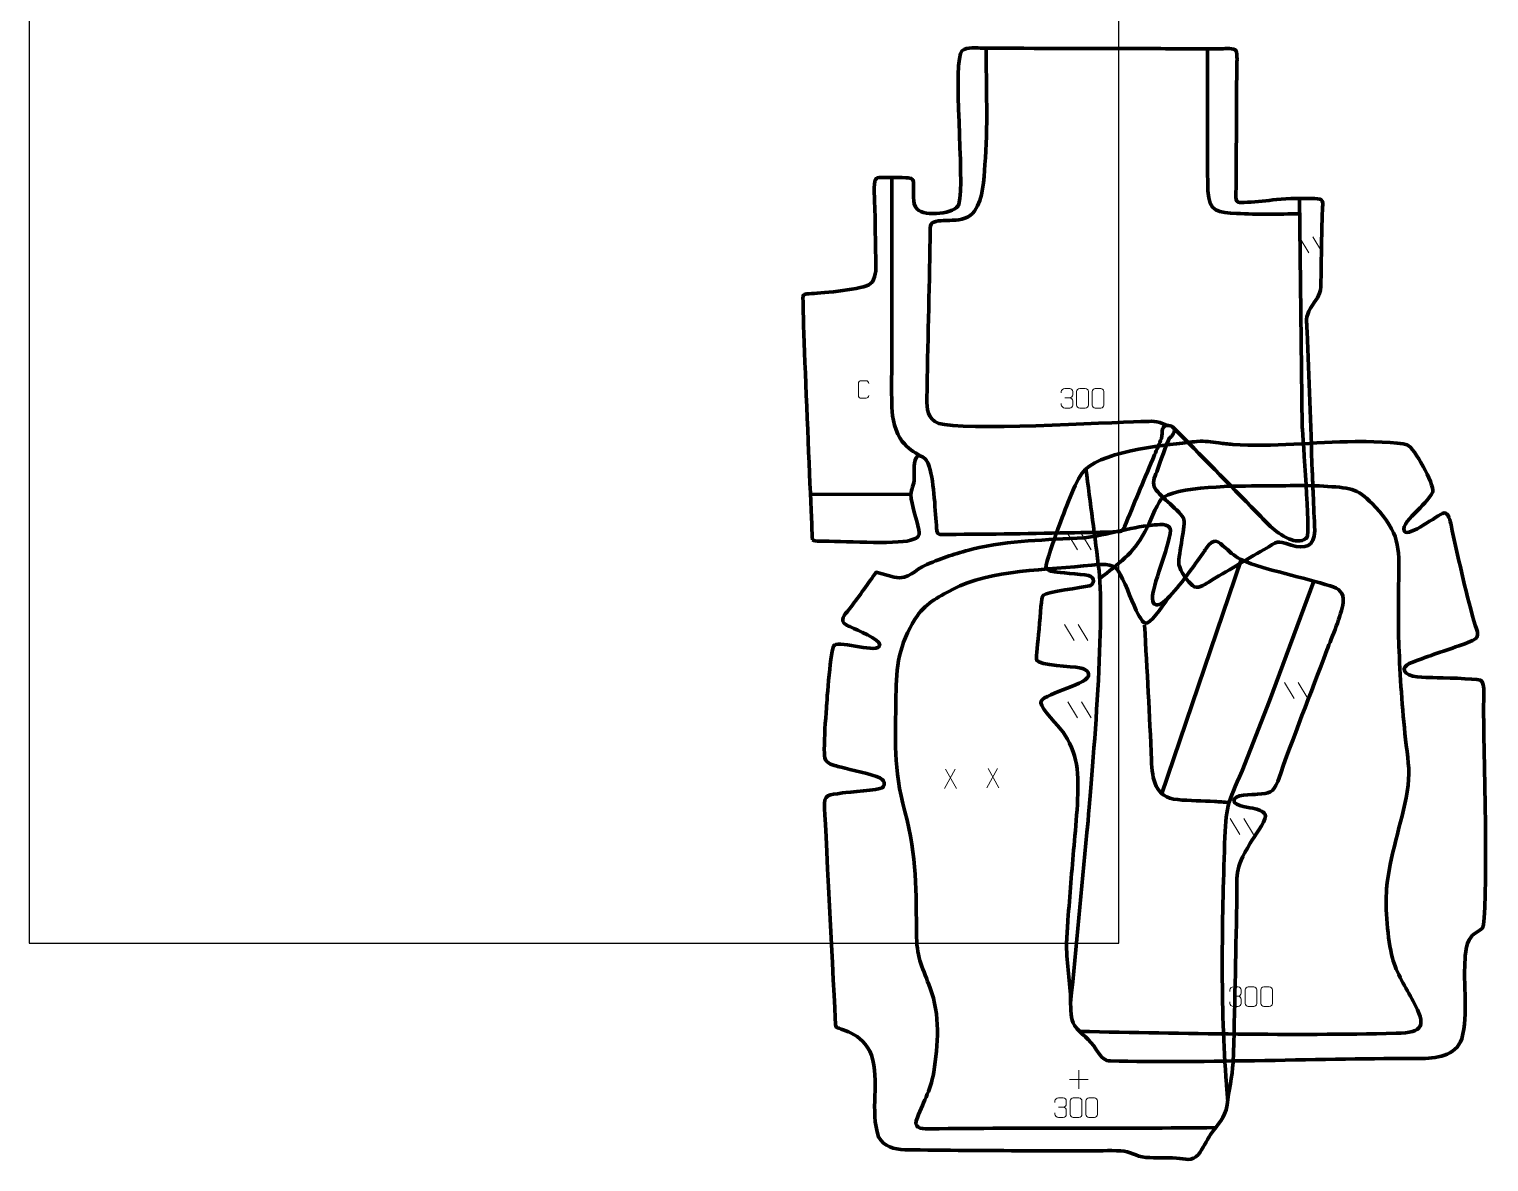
# Model space of a CAD drawing. Header units: millimetres. Extents: x 0 to 1899, y -281 to 2000.
# Drawn here: x 0 to 1875, y -281 to 1175 of the extents above; entities that cross this region are included whole.
import ezdxf

# ---------------------------------------------------------------- set-up
doc = ezdxf.new("R2010")
doc.units = ezdxf.units.MM

msp = doc.modelspace()

# ---------------------------------------------------------------- linework, layer by layer
at = {"layer": '1_layer 1', "color": 250, "lineweight": 9}
for points in [[(1612.5, 335.1), (1612.5, 335.1), (1624.9, 314.6), (1624.9, 314.6)], [(1630.2, 335.1), (1630.2, 335.1), (1642.6, 314.6), (1642.6, 314.6)], [(1189.6, 223.8), (1189.6, 223.8), (1175.9, 199), (1175.9, 199)], [(1177.3, 223.8), (1177.3, 223.8), (1191.1, 198.9), (1191.1, 198.9)], [(1244.1, 224.6), (1244.1, 224.6), (1230.4, 199.7), (1230.4, 199.7)], [(1231.9, 224.6), (1231.9, 224.6), (1245.6, 199.7), (1245.6, 199.7)], [(1542.8, 160.2), (1542.8, 160.2), (1555.2, 139.6), (1555.2, 139.6)], [(1560.6, 160.2), (1560.6, 160.2), (1572.9, 139.6), (1572.9, 139.6)], [(1348.5, -163.1), (1348.5, -163.1), (1348.5, -187), (1348.5, -187)], [(1336.5, -175), (1336.5, -175), (1360.5, -175), (1360.5, -175)], [(1322.3, -210.8), (1322.3, -210.8), (1328.5, -210.8), (1328.5, -210.8)]]:
    msp.add_open_spline(points, degree=3, dxfattribs=at)
for points, knots in [([(1317.6, -204.5), (1317.6, -204.5), (1317.6, -202.7), (1317.6, -202.7), (1317.6, -202.7), (1317.6, -200.9), (1320.3, -198.8), (1322.3, -198.8), (1322.3, -198.8), (1324.4, -198.8), (1326.4, -198.8), (1328.5, -198.8), (1328.5, -198.8), (1330.7, -198.8), (1332.3, -200.7), (1332.3, -202.6), (1332.3, -202.6), (1332.3, -204), (1332.3, -205.5), (1332.3, -206.9), (1332.3, -206.9), (1332.3, -208.6), (1330.7, -210.8), (1328.5, -210.8), (1328.5, -210.8), (1330.7, -210.8), (1332.3, -212.6), (1332.4, -214.6), (1332.4, -214.6), (1332.4, -216.4), (1332.4, -218.2), (1332.4, -220), (1332.4, -220), (1332.4, -222.1), (1330.3, -223.8), (1328.5, -223.8), (1328.5, -223.8), (1326.4, -223.8), (1324.4, -223.8), (1322.3, -223.8), (1322.3, -223.8), (1320.1, -223.8), (1317.6, -221.4), (1317.6, -219.9), (1317.6, -219.9), (1317.6, -219.9), (1317.6, -218), (1317.6, -218)], [0, 0, 0, 0, 0.076923, 0.076923, 0.076923, 0.076923, 0.153846, 0.153846, 0.153846, 0.153846, 0.230769, 0.230769, 0.230769, 0.230769, 0.307692, 0.307692, 0.307692, 0.307692, 0.384615, 0.384615, 0.384615, 0.384615, 0.461538, 0.461538, 0.461538, 0.461538, 0.538462, 0.538462, 0.538462, 0.538462, 0.615385, 0.615385, 0.615385, 0.615385, 0.692308, 0.692308, 0.692308, 0.692308, 0.769231, 0.769231, 0.769231, 0.769231, 0.846154, 0.846154, 0.846154, 0.846154, 1, 1, 1, 1]), ([(1341.4, -198.8), (1343.8, -198.8), (1346.1, -198.8), (1348.5, -198.8), (1348.5, -198.8), (1350.5, -198.8), (1352.5, -200.3), (1352.5, -202.7), (1352.5, -202.7), (1352.5, -208.5), (1352.5, -214.2), (1352.5, -220), (1352.5, -220), (1352.4, -222.3), (1350.7, -223.8), (1348.5, -223.8), (1348.5, -223.8), (1346.1, -223.8), (1343.7, -223.8), (1341.4, -223.8), (1341.4, -223.8), (1339.4, -223.9), (1337.4, -222), (1337.4, -220), (1337.4, -220), (1337.4, -214.2), (1337.4, -208.5), (1337.4, -202.7), (1337.4, -202.7), (1337.4, -200.5), (1339.2, -198.8), (1341.4, -198.8)], [0, 0, 0, 0, 0.111111, 0.111111, 0.111111, 0.111111, 0.222222, 0.222222, 0.222222, 0.222222, 0.333333, 0.333333, 0.333333, 0.333333, 0.444444, 0.444444, 0.444444, 0.444444, 0.555556, 0.555556, 0.555556, 0.555556, 0.666667, 0.666667, 0.666667, 0.666667, 0.777778, 0.777778, 0.777778, 0.777778, 1, 1, 1, 1]), ([(1361.4, -198.8), (1363.8, -198.8), (1366.1, -198.8), (1368.5, -198.8), (1368.5, -198.8), (1370.5, -198.8), (1372.5, -200.3), (1372.5, -202.7), (1372.5, -202.7), (1372.5, -208.5), (1372.5, -214.2), (1372.5, -220), (1372.5, -220), (1372.4, -222.3), (1370.7, -223.8), (1368.5, -223.8), (1368.5, -223.8), (1366.1, -223.8), (1363.7, -223.8), (1361.4, -223.8), (1361.4, -223.8), (1359.4, -223.9), (1357.4, -222), (1357.4, -220), (1357.4, -220), (1357.4, -214.2), (1357.4, -208.5), (1357.4, -202.7), (1357.4, -202.7), (1357.4, -200.5), (1359.2, -198.8), (1361.4, -198.8)], [0, 0, 0, 0, 0.111111, 0.111111, 0.111111, 0.111111, 0.222222, 0.222222, 0.222222, 0.222222, 0.333333, 0.333333, 0.333333, 0.333333, 0.444444, 0.444444, 0.444444, 0.444444, 0.555556, 0.555556, 0.555556, 0.555556, 0.666667, 0.666667, 0.666667, 0.666667, 0.777778, 0.777778, 0.777778, 0.777778, 1, 1, 1, 1])]:
    msp.add_open_spline(points, degree=3, knots=knots, dxfattribs=at)
at = {"layer": '1_layer 2', "color": 142, "lineweight": 158}
for points, knots in [([(1524.4, -236.9), (1402.1, -238.4), (1279.9, -237), (1157.8, -238.5), (1157.8, -238.5), (1150.1, -238.6), (1136.8, -239.6), (1139.5, -228.3), (1139.5, -228.3), (1147.5, -205.2), (1157.9, -190.9), (1162.1, -165.6), (1162.1, -165.6), (1167.8, -130.4), (1170.3, -91.7), (1157.6, -57.7), (1157.6, -57.7), (1148.5, -33.2), (1140.4, -19.7), (1140, 7.7), (1140, 7.7), (1139.2, 67.1), (1140.7, 110.4), (1125, 169.1), (1125, 169.1), (1109.6, 226), (1113.1, 260.5), (1113.5, 317.9), (1113.5, 317.9), (1113.8, 355.5), (1117.5, 384.1), (1138.2, 416.7), (1138.2, 416.7), (1150.7, 436.5), (1166.2, 443.9), (1186.2, 454.6), (1186.2, 454.6), (1234.8, 480.6), (1308.7, 479.5), (1365.3, 485.9), (1365.3, 485.9), (1374.8, 486.9), (1392.2, 488.9), (1398.2, 479.7), (1398.2, 479.7), (1407.2, 465.9), (1414.8, 443.4), (1422.3, 427.8), (1422.3, 427.8), (1424.1, 424), (1430.8, 408.6), (1436.6, 411.6), (1436.6, 411.6), (1443.8, 415.3), (1459.7, 438.2), (1464.8, 445.9)], [0, 0, 0, 0, 0.066667, 0.066667, 0.066667, 0.066667, 0.133333, 0.133333, 0.133333, 0.133333, 0.2, 0.2, 0.2, 0.2, 0.266667, 0.266667, 0.266667, 0.266667, 0.333333, 0.333333, 0.333333, 0.333333, 0.4, 0.4, 0.4, 0.4, 0.466667, 0.466667, 0.466667, 0.466667, 0.533333, 0.533333, 0.533333, 0.533333, 0.6, 0.6, 0.6, 0.6, 0.666667, 0.666667, 0.666667, 0.666667, 0.733333, 0.733333, 0.733333, 0.733333, 0.8, 0.8, 0.8, 0.8, 0.866667, 0.866667, 0.866667, 0.866667, 1, 1, 1, 1]), ([(1650.4, 465.3), (1650.4, 465.3), (1593.5, 311.4), (1593.5, 311.4), (1593.5, 311.4), (1593.5, 311.4), (1558.1, 221.4), (1558.1, 221.4), (1558.1, 221.4), (1539.6, 179.5), (1537.2, 174.9), (1535.7, 127.9), (1535.7, 127.9), (1532.4, 26.9), (1530.3, -80.5), (1538.1, -181.2), (1538.1, -181.2), (1538.7, -188.1), (1539.2, -195.1), (1539.7, -202)], [0, 0, 0, 0, 0.166667, 0.166667, 0.166667, 0.166667, 0.333333, 0.333333, 0.333333, 0.333333, 0.5, 0.5, 0.5, 0.5, 0.666667, 0.666667, 0.666667, 0.666667, 1, 1, 1, 1]), ([(1432.9, 408.8), (1436.1, 350.9), (1439.4, 293.3), (1441.8, 235.3), (1441.8, 235.3), (1442.9, 210.5), (1445.8, 187.3), (1475.5, 184.5), (1475.5, 184.5), (1490.8, 183), (1507.2, 183.3), (1522.9, 182.1), (1522.9, 182.1), (1528.9, 181.7), (1534.9, 181.3), (1540.9, 180.9)], [0, 0, 0, 0, 0.2, 0.2, 0.2, 0.2, 0.4, 0.4, 0.4, 0.4, 0.6, 0.6, 0.6, 0.6, 1, 1, 1, 1])]:
    msp.add_open_spline(points, degree=3, knots=knots, dxfattribs=at)
msp.add_open_spline([(1454.6, 191.1), (1454.6, 191.1), (1557.1, 492.9), (1557.1, 492.9)], degree=3, dxfattribs=at)
at = {"layer": '1_layer 3', "color": 242, "lineweight": 158}
msp.add_open_spline([(1053.8, 429.8), (1064.8, 443.6), (1075.9, 459.9), (1086.3, 474.4), (1086.3, 474.4), (1086.3, 474.4), (1088, 476.8), (1088, 476.8), (1088, 476.8), (1088, 476.8), (1111.3, 470.3), (1111.3, 470.3), (1111.3, 470.3), (1131.7, 466.7), (1135.8, 479.6), (1153.2, 486.8), (1153.2, 486.8), (1174.1, 495.4), (1189.4, 500.7), (1211.4, 506.3), (1211.4, 506.3), (1260.8, 518.1), (1305.6, 518), (1355.6, 521.1), (1355.6, 521.1), (1385.3, 524.5), (1412.8, 534.4), (1442.8, 537.2), (1442.8, 537.2), (1449.8, 537.8), (1465, 540.6), (1466.3, 530.8), (1466.3, 530.8), (1463.9, 507.6), (1442.2, 457.7), (1443.1, 442.8), (1443.1, 442.8), (1443.6, 432.8), (1450.1, 433.3), (1456.6, 438.2), (1456.6, 438.2), (1471, 449.1), (1492.2, 478.8), (1503.1, 494.4), (1503.1, 494.4), (1506, 498.5), (1508.9, 502.7), (1511.8, 506.9), (1511.8, 506.9), (1522.9, 522.5), (1527.1, 516.7), (1537.2, 507.6), (1537.2, 507.6), (1543.9, 501.6), (1550.6, 495.7), (1558.6, 492.2), (1558.6, 492.2), (1586.1, 480.2), (1639.7, 469.3), (1671.3, 459.3), (1671.3, 459.3), (1682.7, 455.7), (1689.1, 450.9), (1688.1, 437.9), (1688.1, 437.9), (1685.8, 421.1), (1673.6, 393.5), (1667.2, 376.5), (1667.2, 376.5), (1646.2, 320.4), (1623.7, 264.7), (1604.1, 208), (1604.1, 208), (1597.6, 192.5), (1593.6, 193.1), (1577.8, 191.4), (1577.8, 191.4), (1572.3, 190.8), (1546, 191.7), (1547.7, 182.7), (1547.7, 182.7), (1549, 175.9), (1568.8, 174.4), (1575, 172.8), (1575, 172.8), (1580.5, 171.3), (1587.3, 169.5), (1588.4, 163.1), (1588.4, 163.1), (1587.6, 156.1), (1573.2, 135.9), (1568.7, 128.7), (1568.7, 128.7), (1547, 93), (1552.5, 89.9), (1551.5, 50.2), (1551.5, 50.2), (1549.7, -17.6), (1549.2, -85.7), (1546.6, -153.3), (1546.6, -153.3), (1545.6, -171.6), (1541.2, -189.6), (1538.9, -207.8), (1538.9, -207.8), (1536.1, -225.8), (1527.6, -231.5), (1517.8, -245.7), (1517.8, -245.7), (1512.6, -253.7), (1507.5, -264.3), (1502.2, -271.5), (1502.2, -271.5), (1493.1, -280.9), (1485.9, -277.1), (1473.9, -276.2), (1473.9, -276.2), (1460.8, -275.2), (1447.6, -276.1), (1434.7, -275.3), (1434.7, -275.3), (1421.4, -274.1), (1414.4, -267), (1402.2, -266.7), (1402.2, -266.7), (1387.5, -266.3), (1371.8, -266.8), (1357, -266.8), (1357, -266.8), (1331.9, -266.8), (1306.7, -266.8), (1281.6, -266.8), (1281.6, -266.8), (1229.4, -266.2), (1177.1, -266.4), (1124.9, -265.3), (1124.9, -265.3), (1111, -265), (1098.6, -261.7), (1091.1, -248.9), (1091.1, -248.9), (1079.8, -215), (1092.9, -177), (1082.2, -144), (1082.2, -144), (1071.2, -113.5), (1038.9, -111.2), (1036.3, -107), (1036.3, -107), (1035.5, -105.7), (1023.5, 144.9), (1021.8, 172.7), (1021.8, 172.7), (1020.6, 193.3), (1026.8, 190), (1044.8, 193.1), (1044.8, 193.1), (1052.8, 194.1), (1091.9, 197.1), (1095.7, 199.8), (1095.7, 199.8), (1101.4, 203.9), (1097.7, 210.2), (1093, 212.4), (1093, 212.4), (1083.4, 216.9), (1054.7, 223.1), (1043.1, 226.1), (1043.1, 226.1), (1040.2, 226.8), (1037.4, 227.5), (1034.5, 228.4), (1034.5, 228.4), (1034.5, 228.4), (1033.4, 228.8), (1033.4, 228.8), (1033.4, 228.8), (1021.8, 232.6), (1021.7, 236.5), (1021.5, 248.8), (1021.5, 248.8), (1021.4, 265.7), (1023, 285.5), (1024.2, 302.5), (1024.2, 302.5), (1024.8, 311.8), (1029.5, 378.9), (1034.4, 383.2), (1034.4, 383.2), (1042.7, 388.7), (1091.9, 371.4), (1092.7, 383.1), (1092.7, 383.1), (1093.3, 391.2), (1062.7, 402.7), (1055.9, 406), (1055.9, 406), (1053.6, 407.1), (1051.5, 408.2), (1049.3, 409.4), (1049.3, 409.4), (1040.1, 414.6), (1048.2, 422.9), (1052.5, 428.1), (1052.5, 428.1), (1052.5, 428.1), (1053.8, 429.8), (1053.8, 429.8)], degree=3, knots=[0, 0, 0, 0, 0.018868, 0.018868, 0.018868, 0.018868, 0.037736, 0.037736, 0.037736, 0.037736, 0.056604, 0.056604, 0.056604, 0.056604, 0.075472, 0.075472, 0.075472, 0.075472, 0.09434, 0.09434, 0.09434, 0.09434, 0.113208, 0.113208, 0.113208, 0.113208, 0.132075, 0.132075, 0.132075, 0.132075, 0.150943, 0.150943, 0.150943, 0.150943, 0.169811, 0.169811, 0.169811, 0.169811, 0.188679, 0.188679, 0.188679, 0.188679, 0.207547, 0.207547, 0.207547, 0.207547, 0.226415, 0.226415, 0.226415, 0.226415, 0.245283, 0.245283, 0.245283, 0.245283, 0.264151, 0.264151, 0.264151, 0.264151, 0.283019, 0.283019, 0.283019, 0.283019, 0.301887, 0.301887, 0.301887, 0.301887, 0.320755, 0.320755, 0.320755, 0.320755, 0.339623, 0.339623, 0.339623, 0.339623, 0.358491, 0.358491, 0.358491, 0.358491, 0.377358, 0.377358, 0.377358, 0.377358, 0.396226, 0.396226, 0.396226, 0.396226, 0.415094, 0.415094, 0.415094, 0.415094, 0.433962, 0.433962, 0.433962, 0.433962, 0.45283, 0.45283, 0.45283, 0.45283, 0.471698, 0.471698, 0.471698, 0.471698, 0.490566, 0.490566, 0.490566, 0.490566, 0.509434, 0.509434, 0.509434, 0.509434, 0.528302, 0.528302, 0.528302, 0.528302, 0.54717, 0.54717, 0.54717, 0.54717, 0.566038, 0.566038, 0.566038, 0.566038, 0.584906, 0.584906, 0.584906, 0.584906, 0.603774, 0.603774, 0.603774, 0.603774, 0.622642, 0.622642, 0.622642, 0.622642, 0.641509, 0.641509, 0.641509, 0.641509, 0.660377, 0.660377, 0.660377, 0.660377, 0.679245, 0.679245, 0.679245, 0.679245, 0.698113, 0.698113, 0.698113, 0.698113, 0.716981, 0.716981, 0.716981, 0.716981, 0.735849, 0.735849, 0.735849, 0.735849, 0.754717, 0.754717, 0.754717, 0.754717, 0.773585, 0.773585, 0.773585, 0.773585, 0.792453, 0.792453, 0.792453, 0.792453, 0.811321, 0.811321, 0.811321, 0.811321, 0.830189, 0.830189, 0.830189, 0.830189, 0.849057, 0.849057, 0.849057, 0.849057, 0.867925, 0.867925, 0.867925, 0.867925, 0.886792, 0.886792, 0.886792, 0.886792, 0.90566, 0.90566, 0.90566, 0.90566, 0.924528, 0.924528, 0.924528, 0.924528, 0.943396, 0.943396, 0.943396, 0.943396, 0.962264, 0.962264, 0.962264, 0.962264, 1, 1, 1, 1], dxfattribs=at)
at = {"layer": '2_layer 1', "color": 250, "lineweight": 9}
for points in [[(1334.2, 526), (1334.2, 526), (1346.6, 505.4), (1346.6, 505.4)], [(1351.9, 526), (1351.9, 526), (1364.3, 505.4), (1364.3, 505.4)], [(1330, 409.5), (1330, 409.5), (1342.3, 389), (1342.3, 389)], [(1347.7, 409.5), (1347.7, 409.5), (1360.1, 389), (1360.1, 389)], [(1334.2, 310.1), (1334.2, 310.1), (1346.6, 289.5), (1346.6, 289.5)], [(1351.9, 310.1), (1351.9, 310.1), (1364.3, 289.5), (1364.3, 289.5)], [(1547.1, -68.2), (1547.1, -68.2), (1553.3, -68.2), (1553.3, -68.2)]]:
    msp.add_open_spline(points, degree=3, dxfattribs=at)
for points, knots in [([(1542.3, -61.9), (1542.3, -61.9), (1542.3, -60.1), (1542.3, -60.1), (1542.3, -60.1), (1542.3, -58.3), (1545, -56.2), (1547.1, -56.2), (1547.1, -56.2), (1549.1, -56.2), (1551.2, -56.2), (1553.2, -56.2), (1553.2, -56.2), (1555.4, -56.2), (1557, -58.1), (1557.1, -60), (1557.1, -60), (1557.1, -61.4), (1557.1, -62.9), (1557.1, -64.3), (1557.1, -64.3), (1557, -65.9), (1555.4, -68.2), (1553.2, -68.2), (1553.2, -68.2), (1555.4, -68.2), (1557, -70), (1557.1, -72), (1557.1, -72), (1557.1, -73.8), (1557.1, -75.6), (1557.1, -77.4), (1557.1, -77.4), (1557.1, -79.5), (1555.1, -81.2), (1553.2, -81.2), (1553.2, -81.2), (1551.2, -81.2), (1549.1, -81.2), (1547, -81.2), (1547, -81.2), (1544.9, -81.2), (1542.3, -78.8), (1542.3, -77.3), (1542.3, -77.3), (1542.3, -77.3), (1542.3, -75.4), (1542.3, -75.4)], [0, 0, 0, 0, 0.076923, 0.076923, 0.076923, 0.076923, 0.153846, 0.153846, 0.153846, 0.153846, 0.230769, 0.230769, 0.230769, 0.230769, 0.307692, 0.307692, 0.307692, 0.307692, 0.384615, 0.384615, 0.384615, 0.384615, 0.461538, 0.461538, 0.461538, 0.461538, 0.538462, 0.538462, 0.538462, 0.538462, 0.615385, 0.615385, 0.615385, 0.615385, 0.692308, 0.692308, 0.692308, 0.692308, 0.769231, 0.769231, 0.769231, 0.769231, 0.846154, 0.846154, 0.846154, 0.846154, 1, 1, 1, 1]), ([(1566.1, -56.2), (1568.5, -56.2), (1570.9, -56.2), (1573.2, -56.2), (1573.2, -56.2), (1575.2, -56.2), (1577.2, -57.7), (1577.3, -60.1), (1577.3, -60.1), (1577.3, -65.9), (1577.3, -71.6), (1577.3, -77.4), (1577.3, -77.4), (1577.1, -79.7), (1575.4, -81.2), (1573.2, -81.2), (1573.2, -81.2), (1570.9, -81.2), (1568.5, -81.2), (1566.1, -81.2), (1566.1, -81.2), (1564.2, -81.3), (1562.1, -79.4), (1562.2, -77.4), (1562.2, -77.4), (1562.2, -71.6), (1562.2, -65.9), (1562.2, -60.1), (1562.2, -60.1), (1562.2, -57.9), (1563.9, -56.2), (1566.1, -56.2)], [0, 0, 0, 0, 0.111111, 0.111111, 0.111111, 0.111111, 0.222222, 0.222222, 0.222222, 0.222222, 0.333333, 0.333333, 0.333333, 0.333333, 0.444444, 0.444444, 0.444444, 0.444444, 0.555556, 0.555556, 0.555556, 0.555556, 0.666667, 0.666667, 0.666667, 0.666667, 0.777778, 0.777778, 0.777778, 0.777778, 1, 1, 1, 1]), ([(1586.1, -56.2), (1588.5, -56.2), (1590.9, -56.2), (1593.2, -56.2), (1593.2, -56.2), (1595.2, -56.2), (1597.2, -57.7), (1597.3, -60.1), (1597.3, -60.1), (1597.3, -65.9), (1597.3, -71.6), (1597.3, -77.4), (1597.3, -77.4), (1597.1, -79.7), (1595.4, -81.2), (1593.2, -81.2), (1593.2, -81.2), (1590.9, -81.2), (1588.5, -81.2), (1586.1, -81.2), (1586.1, -81.2), (1584.2, -81.3), (1582.1, -79.4), (1582.2, -77.4), (1582.2, -77.4), (1582.2, -71.6), (1582.2, -65.9), (1582.2, -60.1), (1582.2, -60.1), (1582.2, -57.9), (1583.9, -56.2), (1586.1, -56.2)], [0, 0, 0, 0, 0.111111, 0.111111, 0.111111, 0.111111, 0.222222, 0.222222, 0.222222, 0.222222, 0.333333, 0.333333, 0.333333, 0.333333, 0.444444, 0.444444, 0.444444, 0.444444, 0.555556, 0.555556, 0.555556, 0.555556, 0.666667, 0.666667, 0.666667, 0.666667, 0.777778, 0.777778, 0.777778, 0.777778, 1, 1, 1, 1])]:
    msp.add_open_spline(points, degree=3, knots=knots, dxfattribs=at)
at = {"layer": '2_layer 2', "color": 142, "lineweight": 158}
for points, knots in [([(1357.5, 609.6), (1363.1, 566), (1369.2, 522.1), (1374.4, 478.5), (1374.4, 478.5), (1382.3, 412.5), (1365.6, 215.1), (1358.9, 142.2), (1358.9, 142.2), (1352.2, 69.1), (1345, -4), (1337.9, -77.1)], [0, 0, 0, 0, 0.25, 0.25, 0.25, 0.25, 0.5, 0.5, 0.5, 0.5, 1, 1, 1, 1]), ([(1349.7, -113.4), (1484.4, -115.9), (1621.4, -119.1), (1756.1, -115.7), (1756.1, -115.7), (1791.6, -114.8), (1795.3, -106.3), (1778, -74.6), (1778, -74.6), (1768.7, -57.5), (1756, -37.8), (1751.3, -19), (1751.3, -19), (1745.1, 5.3), (1741.8, 44.9), (1743.9, 70), (1743.9, 70), (1747.5, 112), (1763.2, 153.2), (1770.3, 194.7), (1770.3, 194.7), (1774.3, 217.7), (1771.8, 231.8), (1769.1, 254.5), (1769.1, 254.5), (1764.5, 293.7), (1761.5, 335.9), (1759.9, 375.4), (1759.9, 375.4), (1758.6, 406.5), (1758.8, 435.9), (1759.4, 467), (1759.4, 467), (1760.3, 510.2), (1760.1, 527.1), (1729.6, 560.4), (1729.6, 560.4), (1708.1, 583.9), (1699.2, 585), (1668.1, 587.1), (1668.1, 587.1), (1640.3, 588.9), (1610.2, 587.7), (1582.1, 587.7), (1582.1, 587.7), (1558.3, 587.6), (1468.8, 587.9), (1454.4, 570.5), (1454.4, 570.5), (1447.1, 561.7), (1439.8, 540.1), (1433.4, 528.5), (1433.4, 528.5), (1417.9, 500.2), (1399.7, 488.1), (1375.4, 468.5)], [0, 0, 0, 0, 0.066667, 0.066667, 0.066667, 0.066667, 0.133333, 0.133333, 0.133333, 0.133333, 0.2, 0.2, 0.2, 0.2, 0.266667, 0.266667, 0.266667, 0.266667, 0.333333, 0.333333, 0.333333, 0.333333, 0.4, 0.4, 0.4, 0.4, 0.466667, 0.466667, 0.466667, 0.466667, 0.533333, 0.533333, 0.533333, 0.533333, 0.6, 0.6, 0.6, 0.6, 0.666667, 0.666667, 0.666667, 0.666667, 0.733333, 0.733333, 0.733333, 0.733333, 0.8, 0.8, 0.8, 0.8, 0.866667, 0.866667, 0.866667, 0.866667, 1, 1, 1, 1])]:
    msp.add_open_spline(points, degree=3, knots=knots, dxfattribs=at)
at = {"layer": '2_layer 3', "color": 242, "lineweight": 158}
msp.add_open_spline([(1528.5, 642.9), (1517.7, 644.3), (1511.3, 645.7), (1500.2, 644.8), (1500.2, 644.8), (1496.2, 644.4), (1492.2, 644), (1488.2, 643.5), (1488.2, 643.5), (1456.2, 640.1), (1370.5, 631.1), (1352.3, 603.7), (1352.3, 603.7), (1341.5, 587.6), (1328, 549.1), (1320.6, 529.5), (1320.6, 529.5), (1317.5, 521.3), (1305.9, 488.9), (1306, 482.1), (1306, 482.1), (1308.2, 478.2), (1316.7, 477.5), (1320.8, 476.8), (1320.8, 476.8), (1328.6, 475.5), (1359.3, 474.4), (1363.8, 471.3), (1363.8, 471.3), (1370.9, 466.3), (1365.8, 460.2), (1362.2, 459.3), (1362.2, 459.3), (1351.7, 456.8), (1308.2, 451.8), (1303, 447.4), (1303, 447.4), (1300.1, 445), (1299.1, 424), (1297.4, 403.5), (1297.4, 403.5), (1295.9, 385.9), (1293.4, 368.7), (1294.2, 364.1), (1294.2, 364.1), (1294.2, 364.1), (1294.3, 363.7), (1294.3, 363.7), (1294.3, 363.7), (1297.5, 357.2), (1340.3, 355.4), (1349.2, 354.1), (1349.2, 354.1), (1354, 353.3), (1362.1, 350), (1361, 343.3), (1361, 343.3), (1355.4, 330.3), (1298.9, 320.3), (1299.6, 308.9), (1299.6, 308.9), (1300.1, 301.4), (1322.6, 278.9), (1328.3, 271.3), (1328.3, 271.3), (1335.7, 260.3), (1343.3, 243.5), (1345.4, 230.3), (1345.4, 230.3), (1350, 199), (1345, 157.6), (1342.3, 125.8), (1342.3, 125.8), (1339.6, 93.8), (1336.8, 61.8), (1334.5, 29.7), (1334.5, 29.7), (1333.8, 20.3), (1333.2, 10.9), (1332.8, 1.4), (1332.8, 1.4), (1332, -21.7), (1337.2, -46.6), (1337.7, -70.4), (1337.7, -70.4), (1338, -79.1), (1337.9, -94.3), (1341, -102.2), (1341, -102.2), (1341, -102.2), (1342.7, -105.8), (1342.7, -105.8), (1342.7, -105.8), (1353, -118.5), (1361.4, -121.2), (1371.2, -137.3), (1371.2, -137.3), (1377.9, -148.1), (1382.4, -151.1), (1389.1, -151.3), (1389.1, -151.3), (1506.1, -154.1), (1668.6, -148), (1786.2, -148.1), (1786.2, -148.1), (1806.4, -148.2), (1833, -145.2), (1840.3, -122.7), (1840.3, -122.7), (1845, -106.5), (1845.1, -89), (1844.8, -72.2), (1844.8, -72.2), (1844.5, -54.5), (1842.1, -15.9), (1848, -0.3), (1848, -0.3), (1853.3, 13.5), (1857.9, 11.3), (1866.9, 19.5), (1866.9, 19.5), (1875.2, 27.1), (1868.3, 272.5), (1868.4, 303.5), (1868.4, 303.5), (1868.4, 310.2), (1871.2, 334.9), (1864.5, 337.9), (1864.5, 337.9), (1856.1, 340.3), (1814.4, 341.1), (1803.4, 341.4), (1803.4, 341.4), (1794.5, 341.7), (1770.6, 340.4), (1766.7, 350.2), (1766.7, 350.2), (1763.6, 357.8), (1779.8, 362.2), (1785.2, 364.2), (1785.2, 364.2), (1806.1, 372.1), (1827.4, 378.6), (1848.3, 386.3), (1848.3, 386.3), (1866.7, 393.3), (1860.7, 398), (1856, 414.5), (1856, 414.5), (1844.8, 453.8), (1835.5, 497.6), (1826.6, 537.5), (1826.6, 537.5), (1825.6, 541.8), (1823.7, 553.9), (1817.6, 552.9), (1817.6, 552.9), (1808.9, 550.1), (1772.2, 521.8), (1767, 529.1), (1767, 529.1), (1761.8, 536.2), (1776.4, 548.7), (1781.1, 553.5), (1781.1, 553.5), (1788.5, 561.1), (1798.2, 570.7), (1803.3, 579.9), (1803.3, 579.9), (1804.7, 590.4), (1779.6, 636.8), (1770.2, 640.6), (1770.2, 640.6), (1761.1, 644.3), (1715.6, 644.9), (1703.3, 644.7), (1703.3, 644.7), (1651.8, 644.1), (1597.1, 637.6), (1546.1, 641.1), (1546.1, 641.1), (1540.2, 641.5), (1534.4, 642.1), (1528.5, 642.9)], degree=3, knots=[0, 0, 0, 0, 0.021277, 0.021277, 0.021277, 0.021277, 0.042553, 0.042553, 0.042553, 0.042553, 0.06383, 0.06383, 0.06383, 0.06383, 0.085106, 0.085106, 0.085106, 0.085106, 0.106383, 0.106383, 0.106383, 0.106383, 0.12766, 0.12766, 0.12766, 0.12766, 0.148936, 0.148936, 0.148936, 0.148936, 0.170213, 0.170213, 0.170213, 0.170213, 0.191489, 0.191489, 0.191489, 0.191489, 0.212766, 0.212766, 0.212766, 0.212766, 0.234043, 0.234043, 0.234043, 0.234043, 0.255319, 0.255319, 0.255319, 0.255319, 0.276596, 0.276596, 0.276596, 0.276596, 0.297872, 0.297872, 0.297872, 0.297872, 0.319149, 0.319149, 0.319149, 0.319149, 0.340426, 0.340426, 0.340426, 0.340426, 0.361702, 0.361702, 0.361702, 0.361702, 0.382979, 0.382979, 0.382979, 0.382979, 0.404255, 0.404255, 0.404255, 0.404255, 0.425532, 0.425532, 0.425532, 0.425532, 0.446809, 0.446809, 0.446809, 0.446809, 0.468085, 0.468085, 0.468085, 0.468085, 0.489362, 0.489362, 0.489362, 0.489362, 0.510638, 0.510638, 0.510638, 0.510638, 0.531915, 0.531915, 0.531915, 0.531915, 0.553191, 0.553191, 0.553191, 0.553191, 0.574468, 0.574468, 0.574468, 0.574468, 0.595745, 0.595745, 0.595745, 0.595745, 0.617021, 0.617021, 0.617021, 0.617021, 0.638298, 0.638298, 0.638298, 0.638298, 0.659574, 0.659574, 0.659574, 0.659574, 0.680851, 0.680851, 0.680851, 0.680851, 0.702128, 0.702128, 0.702128, 0.702128, 0.723404, 0.723404, 0.723404, 0.723404, 0.744681, 0.744681, 0.744681, 0.744681, 0.765957, 0.765957, 0.765957, 0.765957, 0.787234, 0.787234, 0.787234, 0.787234, 0.808511, 0.808511, 0.808511, 0.808511, 0.829787, 0.829787, 0.829787, 0.829787, 0.851064, 0.851064, 0.851064, 0.851064, 0.87234, 0.87234, 0.87234, 0.87234, 0.893617, 0.893617, 0.893617, 0.893617, 0.914894, 0.914894, 0.914894, 0.914894, 0.93617, 0.93617, 0.93617, 0.93617, 0.957447, 0.957447, 0.957447, 0.957447, 1, 1, 1, 1], dxfattribs=at)
at = {"layer": '4_layer 1', "color": 250, "lineweight": 9}
for points in [[(1631.6, 907.7), (1631.6, 907.7), (1644, 887.2), (1644, 887.2)], [(1649.3, 907.7), (1649.3, 907.7), (1661.7, 887.2), (1661.7, 887.2)], [(1330.5, 700.8), (1330.5, 700.8), (1336.7, 700.8), (1336.7, 700.8)]]:
    msp.add_open_spline(points, degree=3, dxfattribs=at)
for points, knots in [([(1078.6, 703.9), (1078.5, 701.8), (1077, 700.5), (1075.1, 700.4), (1075.1, 700.4), (1073, 700.4), (1070.9, 700.4), (1068.8, 700.4), (1068.8, 700.4), (1067.1, 700.3), (1065.3, 702), (1065.3, 703.8), (1065.3, 703.8), (1065.3, 709), (1065.3, 714.2), (1065.3, 719.3), (1065.3, 719.3), (1065.3, 721.3), (1066.9, 722.8), (1068.8, 722.8), (1068.8, 722.8), (1070.9, 722.8), (1073, 722.8), (1075.1, 722.8), (1075.1, 722.8), (1076.8, 722.8), (1078.6, 721.5), (1078.6, 719.3)], [0, 0, 0, 0, 0.125, 0.125, 0.125, 0.125, 0.25, 0.25, 0.25, 0.25, 0.375, 0.375, 0.375, 0.375, 0.5, 0.5, 0.5, 0.5, 0.625, 0.625, 0.625, 0.625, 0.75, 0.75, 0.75, 0.75, 1, 1, 1, 1]), ([(1325.8, 707.1), (1325.8, 707.1), (1325.8, 708.9), (1325.8, 708.9), (1325.8, 708.9), (1325.8, 710.7), (1328.5, 712.8), (1330.5, 712.8), (1330.5, 712.8), (1332.6, 712.8), (1334.7, 712.8), (1336.7, 712.8), (1336.7, 712.8), (1338.9, 712.8), (1340.5, 710.9), (1340.6, 709), (1340.6, 709), (1340.6, 707.6), (1340.6, 706.2), (1340.6, 704.7), (1340.6, 704.7), (1340.5, 703.1), (1338.9, 700.8), (1336.7, 700.9), (1336.7, 700.9), (1338.9, 700.8), (1340.5, 699), (1340.6, 697), (1340.6, 697), (1340.6, 695.2), (1340.6, 693.4), (1340.6, 691.6), (1340.6, 691.6), (1340.6, 689.6), (1338.5, 687.8), (1336.7, 687.8), (1336.7, 687.8), (1334.6, 687.8), (1332.6, 687.8), (1330.5, 687.8), (1330.5, 687.8), (1328.3, 687.8), (1325.8, 690.2), (1325.8, 691.7), (1325.8, 691.7), (1325.8, 691.7), (1325.8, 693.6), (1325.8, 693.6)], [0, 0, 0, 0, 0.076923, 0.076923, 0.076923, 0.076923, 0.153846, 0.153846, 0.153846, 0.153846, 0.230769, 0.230769, 0.230769, 0.230769, 0.307692, 0.307692, 0.307692, 0.307692, 0.384615, 0.384615, 0.384615, 0.384615, 0.461538, 0.461538, 0.461538, 0.461538, 0.538462, 0.538462, 0.538462, 0.538462, 0.615385, 0.615385, 0.615385, 0.615385, 0.692308, 0.692308, 0.692308, 0.692308, 0.769231, 0.769231, 0.769231, 0.769231, 0.846154, 0.846154, 0.846154, 0.846154, 1, 1, 1, 1]), ([(1349.6, 712.8), (1352, 712.8), (1354.3, 712.8), (1356.7, 712.8), (1356.7, 712.8), (1358.7, 712.8), (1360.7, 711.3), (1360.7, 708.9), (1360.7, 708.9), (1360.7, 703.1), (1360.7, 697.4), (1360.7, 691.6), (1360.7, 691.6), (1360.6, 689.3), (1358.9, 687.8), (1356.7, 687.8), (1356.7, 687.8), (1354.3, 687.8), (1352, 687.8), (1349.6, 687.8), (1349.6, 687.8), (1347.6, 687.7), (1345.6, 689.6), (1345.6, 691.6), (1345.6, 691.6), (1345.6, 697.4), (1345.6, 703.2), (1345.6, 708.9), (1345.6, 708.9), (1345.6, 711.1), (1347.4, 712.8), (1349.6, 712.8)], [0, 0, 0, 0, 0.111111, 0.111111, 0.111111, 0.111111, 0.222222, 0.222222, 0.222222, 0.222222, 0.333333, 0.333333, 0.333333, 0.333333, 0.444444, 0.444444, 0.444444, 0.444444, 0.555556, 0.555556, 0.555556, 0.555556, 0.666667, 0.666667, 0.666667, 0.666667, 0.777778, 0.777778, 0.777778, 0.777778, 1, 1, 1, 1]), ([(1369.6, 712.8), (1372, 712.8), (1374.3, 712.8), (1376.7, 712.8), (1376.7, 712.8), (1378.7, 712.8), (1380.7, 711.3), (1380.7, 708.9), (1380.7, 708.9), (1380.7, 703.1), (1380.7, 697.4), (1380.7, 691.6), (1380.7, 691.6), (1380.6, 689.3), (1378.9, 687.8), (1376.7, 687.8), (1376.7, 687.8), (1374.3, 687.8), (1372, 687.8), (1369.6, 687.8), (1369.6, 687.8), (1367.6, 687.7), (1365.6, 689.6), (1365.6, 691.6), (1365.6, 691.6), (1365.6, 697.4), (1365.6, 703.2), (1365.6, 708.9), (1365.6, 708.9), (1365.6, 711.1), (1367.4, 712.8), (1369.6, 712.8)], [0, 0, 0, 0, 0.111111, 0.111111, 0.111111, 0.111111, 0.222222, 0.222222, 0.222222, 0.222222, 0.333333, 0.333333, 0.333333, 0.333333, 0.444444, 0.444444, 0.444444, 0.444444, 0.555556, 0.555556, 0.555556, 0.555556, 0.666667, 0.666667, 0.666667, 0.666667, 0.777778, 0.777778, 0.777778, 0.777778, 1, 1, 1, 1])]:
    msp.add_open_spline(points, degree=3, knots=knots, dxfattribs=at)
at = {"layer": '4_layer 2', "color": 142, "lineweight": 158}
for points, knots in [([(1461.8, 665.2), (1446.5, 672.5), (1444.6, 670.6), (1428.3, 670.3), (1428.3, 670.3), (1385.2, 669.2), (1198.3, 658.3), (1168.6, 668.1), (1168.6, 668.1), (1153.6, 674), (1153.2, 686.1), (1153.4, 700.1), (1153.4, 700.1), (1154.3, 768.5), (1156.4, 837), (1157.4, 905.4), (1157.4, 905.4), (1157.4, 910.3), (1156.4, 922.3), (1160.1, 925.6), (1160.1, 925.6), (1170.8, 932.9), (1201.2, 922.3), (1214.5, 940.8), (1214.5, 940.8), (1226.1, 957.8), (1226.1, 980.6), (1227.9, 1000.6), (1227.9, 1000.6), (1232, 1046.8), (1229.2, 1103.1), (1229.5, 1150.2)], [0, 0, 0, 0, 0.111111, 0.111111, 0.111111, 0.111111, 0.222222, 0.222222, 0.222222, 0.222222, 0.333333, 0.333333, 0.333333, 0.333333, 0.444444, 0.444444, 0.444444, 0.444444, 0.555556, 0.555556, 0.555556, 0.555556, 0.666667, 0.666667, 0.666667, 0.666667, 0.777778, 0.777778, 0.777778, 0.777778, 1, 1, 1, 1]), ([(1513.9, 1149), (1514.1, 1088.6), (1512.8, 1026.8), (1514.4, 966.7), (1514.4, 966.7), (1515.2, 939.5), (1528.4, 939.2), (1551.2, 937.9), (1551.2, 937.9), (1578.4, 936.3), (1605, 936.9), (1632.2, 937.4)], [0, 0, 0, 0, 0.25, 0.25, 0.25, 0.25, 0.5, 0.5, 0.5, 0.5, 1, 1, 1, 1]), ([(1108.4, 983.7), (1108.3, 896.3), (1108.2, 809), (1108, 721.6), (1108, 721.6), (1107.9, 710.6), (1108, 699.6), (1108.2, 688.6), (1108.2, 688.6), (1108.4, 675.1), (1112.9, 655.5), (1121.6, 644.9), (1121.6, 644.9), (1129.2, 635.6), (1135.5, 631.7), (1145.8, 626)], [0, 0, 0, 0, 0.2, 0.2, 0.2, 0.2, 0.4, 0.4, 0.4, 0.4, 0.6, 0.6, 0.6, 0.6, 1, 1, 1, 1]), ([(1631.9, 957), (1631.9, 957), (1635.5, 663.7), (1635.5, 663.7), (1635.5, 663.7), (1636.3, 649), (1645.7, 527), (1641.8, 521.7), (1641.8, 521.7), (1637.9, 516.6), (1627.7, 515.9), (1622.1, 518.2), (1622.1, 518.2), (1601.2, 526.7), (1591.9, 538.4), (1576.8, 553.8), (1576.8, 553.8), (1540.9, 590.4), (1505.1, 627.1), (1469, 663.5)], [0, 0, 0, 0, 0.166667, 0.166667, 0.166667, 0.166667, 0.333333, 0.333333, 0.333333, 0.333333, 0.5, 0.5, 0.5, 0.5, 0.666667, 0.666667, 0.666667, 0.666667, 1, 1, 1, 1])]:
    msp.add_open_spline(points, degree=3, knots=knots, dxfattribs=at)
msp.add_open_spline([(1002.4, 576.6), (1002.4, 576.6), (1132.7, 577), (1132.7, 577)], degree=3, dxfattribs=at)
at = {"layer": '4_layer 3', "color": 242, "lineweight": 158}
msp.add_open_spline([(1006.2, 518.4), (1007.9, 517), (1010.9, 516.6), (1016.4, 516.7), (1016.4, 516.7), (1041.1, 517), (1112.3, 512.3), (1132.1, 517.8), (1132.1, 517.8), (1140.2, 520.1), (1144.8, 521.6), (1143, 531.2), (1143, 531.2), (1140.1, 546.2), (1133.5, 561.3), (1132.7, 577), (1132.7, 577), (1133.1, 583.6), (1136.9, 588.5), (1137, 598.2), (1137, 598.2), (1137.1, 604.5), (1135.2, 622.1), (1141.2, 625.8), (1141.2, 625.8), (1147.3, 628.3), (1152.6, 621.4), (1154.8, 616.6), (1154.8, 616.6), (1162.6, 597), (1163.5, 559.1), (1165.4, 537.1), (1165.4, 537.1), (1165.6, 533.9), (1165.3, 525.3), (1170.1, 525.3), (1170.1, 525.3), (1225, 525.5), (1279.8, 526.3), (1334.6, 527.4), (1334.6, 527.4), (1356.1, 527.8), (1378.9, 527.8), (1400.3, 529), (1400.3, 529), (1404.5, 529.2), (1406, 532.2), (1409.3, 540.2), (1409.3, 540.2), (1421.2, 569.5), (1433.5, 598.5), (1445.7, 627.6), (1445.7, 627.6), (1448.5, 634.4), (1452.2, 641.9), (1454.5, 648.8), (1454.5, 648.8), (1455.8, 652.7), (1454.9, 657.8), (1455.9, 660.9), (1455.9, 660.9), (1457.7, 666), (1465.4, 666.4), (1469, 663.5), (1469, 663.5), (1472.8, 660.5), (1471, 655.7), (1468.5, 652.3), (1468.5, 652.3), (1467.4, 650.9), (1465.7, 650.3), (1465, 649.3), (1465, 649.3), (1461.5, 644.3), (1452.5, 616.3), (1449.6, 608.4), (1449.6, 608.4), (1447.1, 601.8), (1442.4, 593.6), (1445.4, 586.5), (1445.4, 586.5), (1450, 575.8), (1474.7, 559.1), (1482.8, 546.4), (1482.8, 546.4), (1486.9, 538), (1475.8, 501.4), (1477.1, 486.3), (1477.1, 486.3), (1478.5, 478.7), (1488.8, 464.2), (1494.5, 459.5), (1494.5, 459.5), (1501.1, 454), (1508.9, 460.4), (1515.3, 464.2), (1515.3, 464.2), (1538.7, 478.3), (1562.7, 492.2), (1586.4, 505.9), (1586.4, 505.9), (1605.2, 516.9), (1600.8, 517.8), (1621.4, 511.5), (1621.4, 511.5), (1639.1, 506.2), (1651.2, 509.6), (1651.5, 530.2), (1651.5, 530.2), (1650.9, 545.7), (1650.1, 561.2), (1649.5, 576.7), (1649.5, 576.7), (1649.2, 586.7), (1648.8, 596.7), (1648.4, 606.6), (1648.4, 606.6), (1646.2, 666.5), (1644.1, 726.4), (1641.7, 786.2), (1641.7, 786.2), (1641.2, 799.6), (1639.2, 804.2), (1646.2, 816.3), (1646.2, 816.3), (1652.6, 827.3), (1658.6, 830.6), (1659.3, 843.7), (1659.3, 843.7), (1659.8, 862.1), (1659.9, 880.9), (1660.3, 899.3), (1660.3, 899.3), (1660.4, 901.4), (1660.4, 903.4), (1660.4, 905.4), (1660.4, 905.4), (1660.7, 917.5), (1661, 929.7), (1661.4, 941.8), (1661.4, 941.8), (1661.9, 953.2), (1663.9, 956.9), (1651.1, 957), (1651.1, 957), (1635.5, 957), (1618.1, 957.4), (1602.7, 955.8), (1602.7, 955.8), (1589.7, 954.2), (1578.3, 953), (1565.2, 952.2), (1565.2, 952.2), (1552.7, 951.4), (1550.1, 950.3), (1550.3, 962.8), (1550.3, 962.8), (1550.9, 1016.5), (1551, 1070.3), (1551.3, 1124), (1551.3, 1124), (1551.4, 1128.9), (1552.5, 1143.2), (1550.4, 1146.8), (1550.4, 1146.8), (1548, 1151), (1536.4, 1149.5), (1532, 1149.4), (1532, 1149.4), (1500.1, 1149.1), (1467.7, 1149.6), (1435.8, 1149.7), (1435.8, 1149.7), (1365.6, 1149.9), (1295.5, 1149.8), (1225.3, 1150.3), (1225.3, 1150.3), (1217.9, 1150.3), (1204.4, 1151.8), (1198.8, 1147.2), (1198.8, 1147.2), (1185.1, 1135.9), (1202.6, 980.1), (1194.4, 949.9), (1194.4, 949.9), (1191, 937.4), (1150.2, 933), (1140.6, 943.4), (1140.6, 943.4), (1133.8, 950.8), (1136.5, 965.1), (1136.2, 974.4), (1136.2, 974.4), (1136, 980.5), (1135.9, 983.3), (1129.4, 983.6), (1129.4, 983.6), (1124.5, 983.8), (1092.8, 984.8), (1089.7, 983.4), (1089.7, 983.4), (1088.1, 982.7), (1086.9, 981.4), (1086.3, 979.1), (1086.3, 979.1), (1084.5, 971.8), (1086.5, 945.6), (1086.7, 935.9), (1086.7, 935.9), (1087, 915.6), (1087, 894.4), (1087.8, 874.2), (1087.8, 874.2), (1088.1, 866.2), (1087.6, 853.4), (1081, 847.7), (1081, 847.7), (1072, 840), (1019.4, 835.7), (1005.5, 834.9), (1005.5, 834.9), (999.7, 834.6), (996.2, 834.6), (994.3, 832.8), (994.3, 832.8), (992.3, 831), (1006.2, 518.4), (1006.2, 518.4)], degree=3, knots=[0, 0, 0, 0, 0.017241, 0.017241, 0.017241, 0.017241, 0.034483, 0.034483, 0.034483, 0.034483, 0.051724, 0.051724, 0.051724, 0.051724, 0.068966, 0.068966, 0.068966, 0.068966, 0.086207, 0.086207, 0.086207, 0.086207, 0.103448, 0.103448, 0.103448, 0.103448, 0.12069, 0.12069, 0.12069, 0.12069, 0.137931, 0.137931, 0.137931, 0.137931, 0.155172, 0.155172, 0.155172, 0.155172, 0.172414, 0.172414, 0.172414, 0.172414, 0.189655, 0.189655, 0.189655, 0.189655, 0.206897, 0.206897, 0.206897, 0.206897, 0.224138, 0.224138, 0.224138, 0.224138, 0.241379, 0.241379, 0.241379, 0.241379, 0.258621, 0.258621, 0.258621, 0.258621, 0.275862, 0.275862, 0.275862, 0.275862, 0.293103, 0.293103, 0.293103, 0.293103, 0.310345, 0.310345, 0.310345, 0.310345, 0.327586, 0.327586, 0.327586, 0.327586, 0.344828, 0.344828, 0.344828, 0.344828, 0.362069, 0.362069, 0.362069, 0.362069, 0.37931, 0.37931, 0.37931, 0.37931, 0.396552, 0.396552, 0.396552, 0.396552, 0.413793, 0.413793, 0.413793, 0.413793, 0.431034, 0.431034, 0.431034, 0.431034, 0.448276, 0.448276, 0.448276, 0.448276, 0.465517, 0.465517, 0.465517, 0.465517, 0.482759, 0.482759, 0.482759, 0.482759, 0.5, 0.5, 0.5, 0.5, 0.517241, 0.517241, 0.517241, 0.517241, 0.534483, 0.534483, 0.534483, 0.534483, 0.551724, 0.551724, 0.551724, 0.551724, 0.568966, 0.568966, 0.568966, 0.568966, 0.586207, 0.586207, 0.586207, 0.586207, 0.603448, 0.603448, 0.603448, 0.603448, 0.62069, 0.62069, 0.62069, 0.62069, 0.637931, 0.637931, 0.637931, 0.637931, 0.655172, 0.655172, 0.655172, 0.655172, 0.672414, 0.672414, 0.672414, 0.672414, 0.689655, 0.689655, 0.689655, 0.689655, 0.706897, 0.706897, 0.706897, 0.706897, 0.724138, 0.724138, 0.724138, 0.724138, 0.741379, 0.741379, 0.741379, 0.741379, 0.758621, 0.758621, 0.758621, 0.758621, 0.775862, 0.775862, 0.775862, 0.775862, 0.793103, 0.793103, 0.793103, 0.793103, 0.810345, 0.810345, 0.810345, 0.810345, 0.827586, 0.827586, 0.827586, 0.827586, 0.844828, 0.844828, 0.844828, 0.844828, 0.862069, 0.862069, 0.862069, 0.862069, 0.87931, 0.87931, 0.87931, 0.87931, 0.896552, 0.896552, 0.896552, 0.896552, 0.913793, 0.913793, 0.913793, 0.913793, 0.931034, 0.931034, 0.931034, 0.931034, 0.948276, 0.948276, 0.948276, 0.948276, 0.965517, 0.965517, 0.965517, 0.965517, 1, 1, 1, 1], dxfattribs=at)
at = {"layer": 'SHEET_BOUNDARY', "color": 1}
msp.add_lwpolyline([(0, 0), (1400, 0), (1400, 2000), (0, 2000), (0, 0)], dxfattribs=at)

doc.saveas('drawing.dxf')
